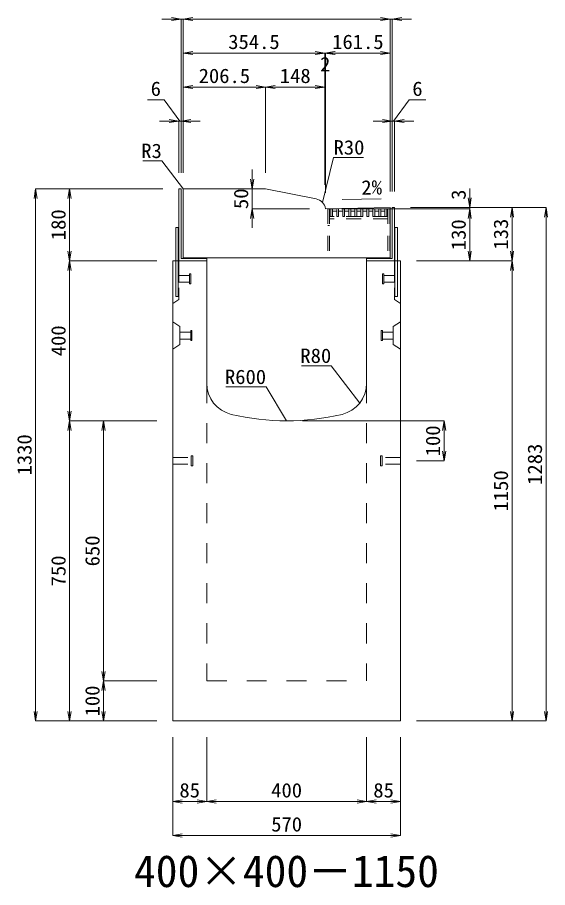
# Model space of a CAD drawing. Units: millimetres at full size. Extents: x -1809 to 57027, y -20349 to 17321.
# Drawn here: x 37895 to 39221, y -7712 to -5538 of the extents above; entities that cross this region are included whole.
import ezdxf
from ezdxf.enums import TextEntityAlignment as Align

# ---------------------------------------------------------------- set-up
doc = ezdxf.new("R2010")
doc.units = ezdxf.units.MM
doc.header["$LTSCALE"] = 50
for name, pattern in [('USER1', [2, 1, -1]), ('USER2', [1.35, 0.75, -0.6]), ('USER3', [1.35, 0.75, -0.6])]:
    doc.linetypes.add(name, pattern=pattern)
for name, color, linetype, lineweight in [('インサート', 3, 'USER2', 9), ('受枠', 3, 'Continuous', 5), ('寸法線', 7, 'Continuous', 13), ('引出線', 4, 'Continuous', 13), ('本体', 2, 'Continuous', 13), ('ｸﾞﾚｰﾁﾝｸﾞ', 7, 'USER3', 9)]:
    doc.layers.add(name, color=color, linetype=linetype, lineweight=lineweight)
doc.layers.add('文字', color=7, linetype='Continuous')
doc.styles.add('ＭＳ 明朝', font='')
doc.styles.get('ＭＳ 明朝').set_extended_font_data('MS Mincho')

# ---------------------------------------------------------------- blocks, each defined once
blk = doc.blocks.new('open_arrow')
at = {"color": 0, "linetype": 'Continuous', "lineweight": -2}
blk.add_lwpolyline([(7.5, 1.25), (0, 0), (7.5, -1.25)], dxfattribs=at)

msp = doc.modelspace()

# ---------------------------------------------------------------- linework, layer by layer
at = {"layer": 'インサート'}
for p, q in [((38298.24, -6182.55), (38325.24, -6182.55)), ((38298.24, -6182.55), (38298.24, -6199.55)), ((38328.24, -6178.55), (38325.24, -6178.55)), ((38325.24, -6178.55), (38325.24, -6203.55)), ((38328.24, -6203.55), (38328.24, -6178.55)), ((38808.24, -6178.55), (38811.24, -6178.55)), ((38808.24, -6203.55), (38808.24, -6178.55)), ((38811.24, -6178.55), (38811.24, -6203.55)), ((38838.24, -6182.55), (38811.24, -6182.55)), ((38838.24, -6182.55), (38838.24, -6199.55)), ((38298.24, -6199.55), (38325.24, -6199.55)), ((38325.24, -6203.55), (38328.24, -6203.55)), ((38811.24, -6203.55), (38808.24, -6203.55)), ((38838.24, -6199.55), (38811.24, -6199.55)), ((38301.44, -6324.55), (38328.44, -6324.55)), ((38301.44, -6324.55), (38301.44, -6341.55)), ((38331.44, -6320.55), (38328.44, -6320.55)), ((38328.44, -6320.55), (38328.44, -6345.55)), ((38331.44, -6345.55), (38331.44, -6320.55)), ((38805.04, -6320.55), (38808.04, -6320.55)), ((38805.04, -6345.55), (38805.04, -6320.55)), ((38808.04, -6320.55), (38808.04, -6345.55)), ((38835.04, -6324.55), (38808.04, -6324.55)), ((38835.04, -6324.55), (38835.04, -6341.55)), ((38301.44, -6341.55), (38328.44, -6341.55)), ((38328.44, -6345.55), (38331.44, -6345.55)), ((38808.04, -6345.55), (38805.04, -6345.55)), ((38835.04, -6341.55), (38808.04, -6341.55)), ((38283.24, -6637.55), (38329.24, -6637.55)), ((38283.24, -6654.55), (38283.24, -6637.55)), ((38329.24, -6658.55), (38329.24, -6633.55)), ((38329.24, -6633.55), (38333.24, -6633.55)), ((38333.24, -6658.55), (38333.24, -6633.55)), ((38803.24, -6633.55), (38807.24, -6633.55)), ((38803.24, -6633.55), (38803.24, -6658.55)), ((38807.24, -6633.55), (38807.24, -6658.55)), ((38853.24, -6637.55), (38807.24, -6637.55)), ((38853.24, -6637.55), (38853.24, -6654.55)), ((38283.24, -6654.55), (38329.24, -6654.55)), ((38333.24, -6658.55), (38329.24, -6658.55)), ((38807.24, -6658.55), (38803.24, -6658.55)), ((38853.24, -6654.55), (38807.24, -6654.55))]:
    msp.add_line(p, q, dxfattribs=at)
at = {"layer": '受枠'}
for p, q in [((38304.24, -5966.05), (38298.24, -5966.05)), ((38298.24, -6146.05), (38298.24, -5966.05)), ((38304.24, -6140.05), (38304.24, -5966.05)), ((38832.24, -6140.05), (38832.24, -6013.05)), ((38832.24, -6013.05), (38838.24, -6013.05)), ((38838.24, -6146.05), (38838.24, -6013.05)), ((38291.24, -6063.05), (38291.24, -6235.05)), ((38297.24, -6063.05), (38291.24, -6063.05)), ((38297.24, -6063.05), (38297.24, -6235.05)), ((38839.24, -6063.05), (38839.24, -6235.05)), ((38839.24, -6063.05), (38845.24, -6063.05)), ((38845.24, -6063.05), (38845.24, -6235.05)), ((38368.24, -6146.05), (38298.24, -6146.05)), ((38368.24, -6140.05), (38304.24, -6140.05)), ((38368.24, -6146.05), (38368.24, -6140.05)), ((38768.24, -6146.05), (38768.24, -6140.05)), ((38768.24, -6140.05), (38832.24, -6140.05)), ((38838.24, -6146.05), (38768.24, -6146.05)), ((38291.24, -6235.05), (38297.24, -6235.05)), ((38845.24, -6235.05), (38839.24, -6235.05))]:
    msp.add_line(p, q, dxfattribs=at)
at = {"layer": '寸法線'}
for p, q in [((38357.24, -5541.93), (38256.24, -5541.93)), ((38304.24, -5926.03), (38304.24, -5541.93)), ((38827.24, -5541.93), (38309.24, -5541.93)), ((38309.24, -5926.03), (38309.24, -5541.93)), ((38309.24, -5926.03), (38309.24, -5541.93)), ((38779.24, -5541.93), (38880.24, -5541.93)), ((38827.24, -5973.23), (38827.24, -5541.93)), ((38827.24, -5973.23), (38827.24, -5541.93)), ((38832.24, -5973.03), (38832.24, -5541.93)), ((38711.74, -5626.93), (38309.24, -5626.93)), ((38309.24, -5926.03), (38309.24, -5626.93)), ((38713.67, -5626.93), (38615.74, -5626.93)), ((38663.74, -5956.03), (38663.74, -5626.93)), ((38827.24, -5626.93), (38665.67, -5626.93)), ((38665.67, -5976.03), (38665.67, -5626.93)), ((38827.24, -5973.23), (38827.24, -5626.93)), ((38309.24, -5711.93), (38515.74, -5711.93)), ((38309.24, -5926.03), (38309.24, -5711.93)), ((38515.74, -5926.03), (38515.74, -5711.93)), ((38515.74, -5711.93), (38663.74, -5711.93)), ((38515.74, -5926.03), (38515.74, -5711.93)), ((38663.74, -5956.03), (38663.74, -5711.93)), ((38663.74, -5956.03), (38663.74, -5717.95)), ((38665.67, -5976.03), (38665.67, -5717.95)), ((38261.62, -5744.13), (38220.39, -5744.13)), ((38301.24, -5796.93), (38261.62, -5744.13)), ((38835.24, -5796.93), (38874.86, -5744.13)), ((38874.86, -5744.13), (38916.09, -5744.13)), ((38352.24, -5796.93), (38250.24, -5796.93)), ((38298.24, -5926.03), (38298.24, -5796.93)), ((38304.24, -5926.03), (38304.24, -5796.93)), ((38784.24, -5796.93), (38886.24, -5796.93)), ((38832.24, -5973.03), (38832.24, -5796.93)), ((38838.24, -5973.03), (38838.24, -5796.93)), ((38482.08, -6064.11), (38482.08, -5918.05)), ((37940.3, -7296.05), (37940.3, -5966.05)), ((38258.22, -5966.05), (37940.3, -5966.05)), ((38025.3, -5966.05), (38025.3, -6146.05)), ((38258.22, -5966.05), (38025.3, -5966.05)), ((38482.08, -5966.05), (38475.72, -5966.05)), ((39026.18, -6064.05), (39026.18, -5965.05)), ((38625.66, -6016.11), (38482.08, -6016.11)), ((38705.69, -6016.05), (39026.18, -6016.05)), ((38705.69, -6016.05), (39026.18, -6016.05)), ((38878.26, -6013.05), (39132.02, -6013.05)), ((38878.26, -6013.05), (39217.02, -6013.05)), ((38878.26, -6013.05), (39026.18, -6013.05)), ((39026.18, -6146.05), (39026.18, -6016.05)), ((39132.02, -6013.05), (39132.02, -6146.05)), ((39217.02, -6013.05), (39217.02, -7296.05)), ((38243.22, -6146.05), (38025.3, -6146.05)), ((38025.3, -6146.05), (38025.3, -6546.05)), ((38243.22, -6146.05), (38025.3, -6146.05)), ((38893.26, -6146.05), (39132.02, -6146.05)), ((38893.26, -6146.05), (39132.02, -6146.05)), ((38893.26, -6146.05), (39026.18, -6146.05)), ((39132.02, -6146.05), (39132.02, -7296.05)), ((38243.22, -6546.05), (38025.3, -6546.05)), ((38025.3, -7296.05), (38025.3, -6546.05)), ((38243.22, -6546.05), (38025.3, -6546.05)), ((38110.3, -6546.05), (38110.3, -7196.05)), ((38243.22, -6546.05), (38110.3, -6546.05)), ((38608.26, -6546.05), (38962.02, -6546.05)), ((38962.02, -6546.05), (38962.02, -6646.05)), ((38893.26, -6646.05), (38962.02, -6646.05)), ((38243.22, -7196.05), (38110.3, -7196.05)), ((38110.3, -7196.05), (38110.3, -7296.05)), ((38243.22, -7196.05), (38110.3, -7196.05)), ((38243.22, -7296.05), (37940.3, -7296.05)), ((38243.22, -7296.05), (38025.3, -7296.05)), ((38243.22, -7296.05), (38110.3, -7296.05)), ((38893.26, -7296.05), (39132.02, -7296.05)), ((38893.26, -7296.05), (39217.02, -7296.05)), ((38283.24, -7336.07), (38283.24, -7497.21)), ((38283.24, -7336.07), (38283.24, -7582.21)), ((38368.24, -7336.07), (38368.24, -7497.21)), ((38368.24, -7336.07), (38368.24, -7497.21)), ((38768.24, -7336.07), (38768.24, -7497.21)), ((38768.24, -7336.07), (38768.24, -7497.21)), ((38853.24, -7336.07), (38853.24, -7497.21)), ((38853.24, -7336.07), (38853.24, -7582.21)), ((38283.24, -7497.21), (38368.24, -7497.21)), ((38368.24, -7497.21), (38768.24, -7497.21)), ((38768.24, -7497.21), (38853.24, -7497.21)), ((38283.24, -7582.21), (38853.24, -7582.21))]:
    msp.add_line(p, q, dxfattribs=at)
at = {"layer": '引出線'}
for points in [[(38657.65, -6000.19), (38685.55, -5887.86), (38760.23, -5887.86)], [(38310.12, -5966.93), (38256.07, -5896.57), (38208.34, -5896.57)], [(38707, -5992.9), (38755.74, -5991.93), (38804.49, -5990.95)], [(38751, -6501.63), (38679.74, -6408.52), (38605.07, -6408.52)], [(38568.24, -6546.05), (38516.88, -6461.3), (38415.87, -6461.3)]]:
    msp.add_lwpolyline(points, dxfattribs=at)
at = {"layer": '本体', "lineweight": 20}
for p, q in [((38309.24, -5966.05), (38309.24, -6139.05)), ((38515.74, -5966.05), (38309.24, -5966.05)), ((38642.05, -5991.66), (38515.74, -5966.05)), ((38665.67, -6016.05), (38827.24, -6013.25)), ((38827.24, -6139.05), (38827.24, -6013.25)), ((38827.24, -6139.05), (38309.24, -6139.05))]:
    msp.add_line(p, q, dxfattribs=at)
at = {"layer": '本体'}
for p, q in [((38283.24, -6146.05), (38283.24, -7296.05)), ((38368.24, -6146.05), (38283.24, -6146.05)), ((38368.24, -6146.05), (38368.24, -6452.02)), ((38768.24, -6452.02), (38768.24, -6146.05)), ((38853.24, -6146.05), (38768.24, -6146.05)), ((38853.24, -7296.05), (38853.24, -6146.05)), ((38283.24, -7296.05), (38853.24, -7296.05))]:
    msp.add_line(p, q, dxfattribs=at)
at = {"layer": '本体', "linetype": 'USER2', "lineweight": 9}
for p, q in [((38298.24, -6146.05), (38298.24, -6243.05)), ((38838.24, -6146.05), (38838.24, -6243.05)), ((38298.24, -6243.05), (38283.24, -6252.55)), ((38838.24, -6243.05), (38853.24, -6252.55))]:
    msp.add_line(p, q, dxfattribs=at)
at = {"layer": '本体', "lineweight": 9}
for p, q in [((38283.24, -6299.05), (38301.44, -6310.55)), ((38853.24, -6299.05), (38835.04, -6310.55)), ((38301.44, -6310.55), (38301.44, -6355.55)), ((38835.04, -6310.55), (38835.04, -6355.55)), ((38283.24, -6367.05), (38301.44, -6355.55)), ((38853.24, -6367.05), (38835.04, -6355.55))]:
    msp.add_line(p, q, dxfattribs=at)
at = {"layer": '本体', "linetype": 'USER1', "lineweight": 15}
for p, q in [((38368.24, -6452.02), (38368.24, -7196.05)), ((38768.24, -6452.02), (38768.24, -7196.05)), ((38368.24, -7196.05), (38768.24, -7196.05))]:
    msp.add_line(p, q, dxfattribs=at)
at = {"layer": '本体', "lineweight": 20}
for centre, radius, start, end in [((38312.24, -5969.05), 3, 90, 180), ((38636.09, -6021.06), 30, 9.60388, 78.54131)]:
    msp.add_arc(centre, radius, start, end, dxfattribs=at)
at = {"layer": '本体'}
for centre, radius, start, end in [((38448.24, -6452.02), 80, 180, 256.65764), ((38688.24, -6452.02), 80, 283.34236, 0), ((38568.24, -5946.05), 600, 256.65764, 283.34236)]:
    msp.add_arc(centre, radius, start, end, dxfattribs=at)
at = {"layer": 'ｸﾞﾚｰﾁﾝｸﾞ'}
for p, q in [((38671.24, -6016.05), (38671.24, -6139.05)), ((38826.24, -6016.05), (38671.24, -6016.05)), ((38675.74, -6016.05), (38675.74, -6139.05)), ((38678.74, -6035.05), (38678.74, -6016.05)), ((38683.2, -6022.05), (38693.8, -6022.05)), ((38683.24, -6035.05), (38683.24, -6016.05)), ((38693.8, -6035.05), (38693.8, -6016.05)), ((38698.25, -6022.05), (38708.85, -6022.05)), ((38698.3, -6035.05), (38698.3, -6016.05)), ((38708.85, -6035.05), (38708.85, -6016.05)), ((38713.31, -6022.05), (38723.91, -6022.05)), ((38713.35, -6035.05), (38713.35, -6016.05)), ((38723.91, -6035.05), (38723.91, -6016.05)), ((38728.36, -6022.05), (38738.96, -6022.05)), ((38728.41, -6035.05), (38728.41, -6016.05)), ((38738.96, -6035.05), (38738.96, -6016.05)), ((38743.42, -6022.05), (38754.02, -6022.05)), ((38743.46, -6035.05), (38743.46, -6016.05)), ((38754.02, -6035.05), (38754.02, -6016.05)), ((38758.47, -6022.05), (38769.07, -6022.05)), ((38758.52, -6035.05), (38758.52, -6016.05)), ((38769.07, -6035.05), (38769.07, -6016.05)), ((38773.53, -6022.05), (38784.13, -6022.05)), ((38773.57, -6035.05), (38773.57, -6016.05)), ((38784.13, -6035.05), (38784.13, -6016.05)), ((38788.59, -6022.05), (38799.19, -6022.05)), ((38788.63, -6035.05), (38788.63, -6016.05)), ((38799.19, -6035.05), (38799.19, -6016.05)), ((38803.69, -6035.05), (38803.69, -6016.05)), ((38803.69, -6022.05), (38814.24, -6022.05)), ((38814.24, -6035.05), (38814.24, -6016.05)), ((38818.74, -6035.05), (38818.74, -6016.05)), ((38821.74, -6016.05), (38821.74, -6139.05)), ((38826.24, -6016.05), (38826.24, -6139.05)), ((38821.74, -6035.05), (38675.74, -6035.05)), ((38821.74, -6041.05), (38675.74, -6041.05)), ((38678.74, -6035.05), (38683.24, -6035.05)), ((38693.8, -6035.05), (38698.3, -6035.05)), ((38708.85, -6035.05), (38713.35, -6035.05)), ((38723.91, -6035.05), (38728.41, -6035.05)), ((38738.96, -6035.05), (38743.46, -6035.05)), ((38754.02, -6035.05), (38758.52, -6035.05)), ((38769.07, -6035.05), (38773.57, -6035.05)), ((38784.13, -6035.05), (38788.63, -6035.05)), ((38799.19, -6035.05), (38803.69, -6035.05)), ((38814.24, -6035.05), (38818.74, -6035.05)), ((38675.74, -6057.55), (38671.24, -6057.55))]:
    msp.add_line(p, q, dxfattribs=at)

# ---------------------------------------------------------------- block references
at = {"layer": '寸法線', "xscale": 3.2, "yscale": 3.2}
for p, rotation in [((38304.24, -5541.93), 180), ((38827.24, -5541.93), 180), ((38827.24, -5541.93), 180), ((38663.74, -5626.93), 180), ((38827.24, -5626.93), 180), ((38515.74, -5711.93), 180), ((38663.74, -5711.93), 180), ((38298.24, -5796.93), 180), ((38832.24, -5796.93), 180), ((38482.08, -5966.05), 90), ((37940.3, -5966.05), 270), ((38025.3, -5966.05), 270), ((39026.18, -6013.05), 90), ((38482.08, -6016.11), 270), ((39026.18, -6016.05), 270), ((39026.18, -6016.05), 270), ((39132.02, -6013.05), 270), ((39217.02, -6013.05), 270), ((38025.3, -6146.05), 90), ((39026.18, -6146.05), 90), ((39132.02, -6146.05), 90), ((38025.3, -6146.05), 270), ((39132.02, -6146.05), 270), ((38025.3, -6546.05), 90), ((38025.3, -6546.05), 270), ((38110.3, -6546.05), 270), ((38962.02, -6546.05), 270), ((38962.02, -6646.05), 90), ((38110.3, -7196.05), 90), ((38110.3, -7196.05), 270), ((37940.3, -7296.05), 90), ((38025.3, -7296.05), 90), ((38110.3, -7296.05), 90), ((39132.02, -7296.05), 90), ((39217.02, -7296.05), 90), ((38368.24, -7497.21), 180), ((38768.24, -7497.21), 180), ((38853.24, -7497.21), 180), ((38853.24, -7582.21), 180)]:
    msp.add_blockref('open_arrow', p, dxfattribs=dict(at, rotation=rotation))
for p in [(38309.24, -5541.93), (38309.24, -5541.93), (38832.24, -5541.93), (38309.24, -5626.93), (38663.74, -5626.93), (38665.67, -5626.93), (38665.67, -5626.93), (38309.24, -5711.93), (38515.74, -5711.93), (38304.24, -5796.93), (38838.24, -5796.93), (38283.24, -7497.21), (38368.24, -7497.21), (38768.24, -7497.21), (38283.24, -7582.21)]:
    msp.add_blockref('open_arrow', p, dxfattribs=at)
at = {"layer": '引出線', "xscale": 0.0533, "yscale": 0.0533}
for p, rotation in [((38310.12, -5966.93), 127.5), ((38657.65, -6000.19), 76), ((38707, -5992.9), 1.1), ((38751, -6501.63), 127.4), ((38568.24, -6546.05), 121.2)]:
    msp.add_blockref('open_arrow', p, dxfattribs=dict(at, rotation=rotation))

# ---------------------------------------------------------------- texts
at = {"layer": '寸法線', "style": 'ＭＳ 明朝', "width": 1.05}
for s, p in [('354.5', (38486.49, -5598.91)), ('161.5', (38746.46, -5598.91)), ('2', (38664.71, -5654.95)), ('206.5', (38412.49, -5683.91)), ('148', (38589.74, -5683.91)), ('6', (38241.01, -5716.11)), ('6', (38895.47, -5716.11)), ('85', (38325.74, -7469.19)), ('400', (38568.24, -7469.19)), ('85', (38810.74, -7469.19)), ('570', (38568.24, -7554.19))]:
    msp.add_text(s, height=36.03, dxfattribs=at).set_placement(p, align=Align.MIDDLE_CENTER)
for s, p in [('50', (38454.06, -5991.08)), ('3', (38998.16, -5980.99)), ('180', (37997.28, -6056.05)), ('133', (39104, -6079.55)), ('130', (38998.16, -6081.05)), ('400', (37997.28, -6346.05)), ('100', (38934, -6596.05)), ('1330', (37912.28, -6631.05)), ('1283', (39189, -6654.55)), ('1150', (39104, -6721.05)), ('650', (38082.28, -6871.05)), ('750', (37997.28, -6921.05)), ('100', (38082.28, -7246.05))]:
    msp.add_text(s, height=36.03, rotation=90, dxfattribs=at).set_placement(p, align=Align.MIDDLE_CENTER)
at = {"layer": '引出線', "style": 'ＭＳ 明朝', "width": 1.05}
msp.add_text('R30', height=36.03, dxfattribs=at).set_placement((38685.55, -5844.66), align=Align.TOP_LEFT)
for s, p in [('R3', (38256.07, -5853.37)), ('R80', (38679.74, -6365.32)), ('R600', (38516.88, -6418.1))]:
    msp.add_text(s, height=36.03, dxfattribs=at).set_placement(p, align=Align.TOP_RIGHT)
msp.add_text('2%', height=36.03, rotation=1.146, dxfattribs=at).set_placement((38754.81, -5945.04), align=Align.TOP_LEFT)
at = {"layer": '文字', "style": 'ＭＳ 明朝'}
msp.add_text('400×400－1150', height=80.06, dxfattribs=at).set_placement((38567.76, -7671.03), align=Align.MIDDLE_CENTER)

doc.saveas('drawing.dxf')
